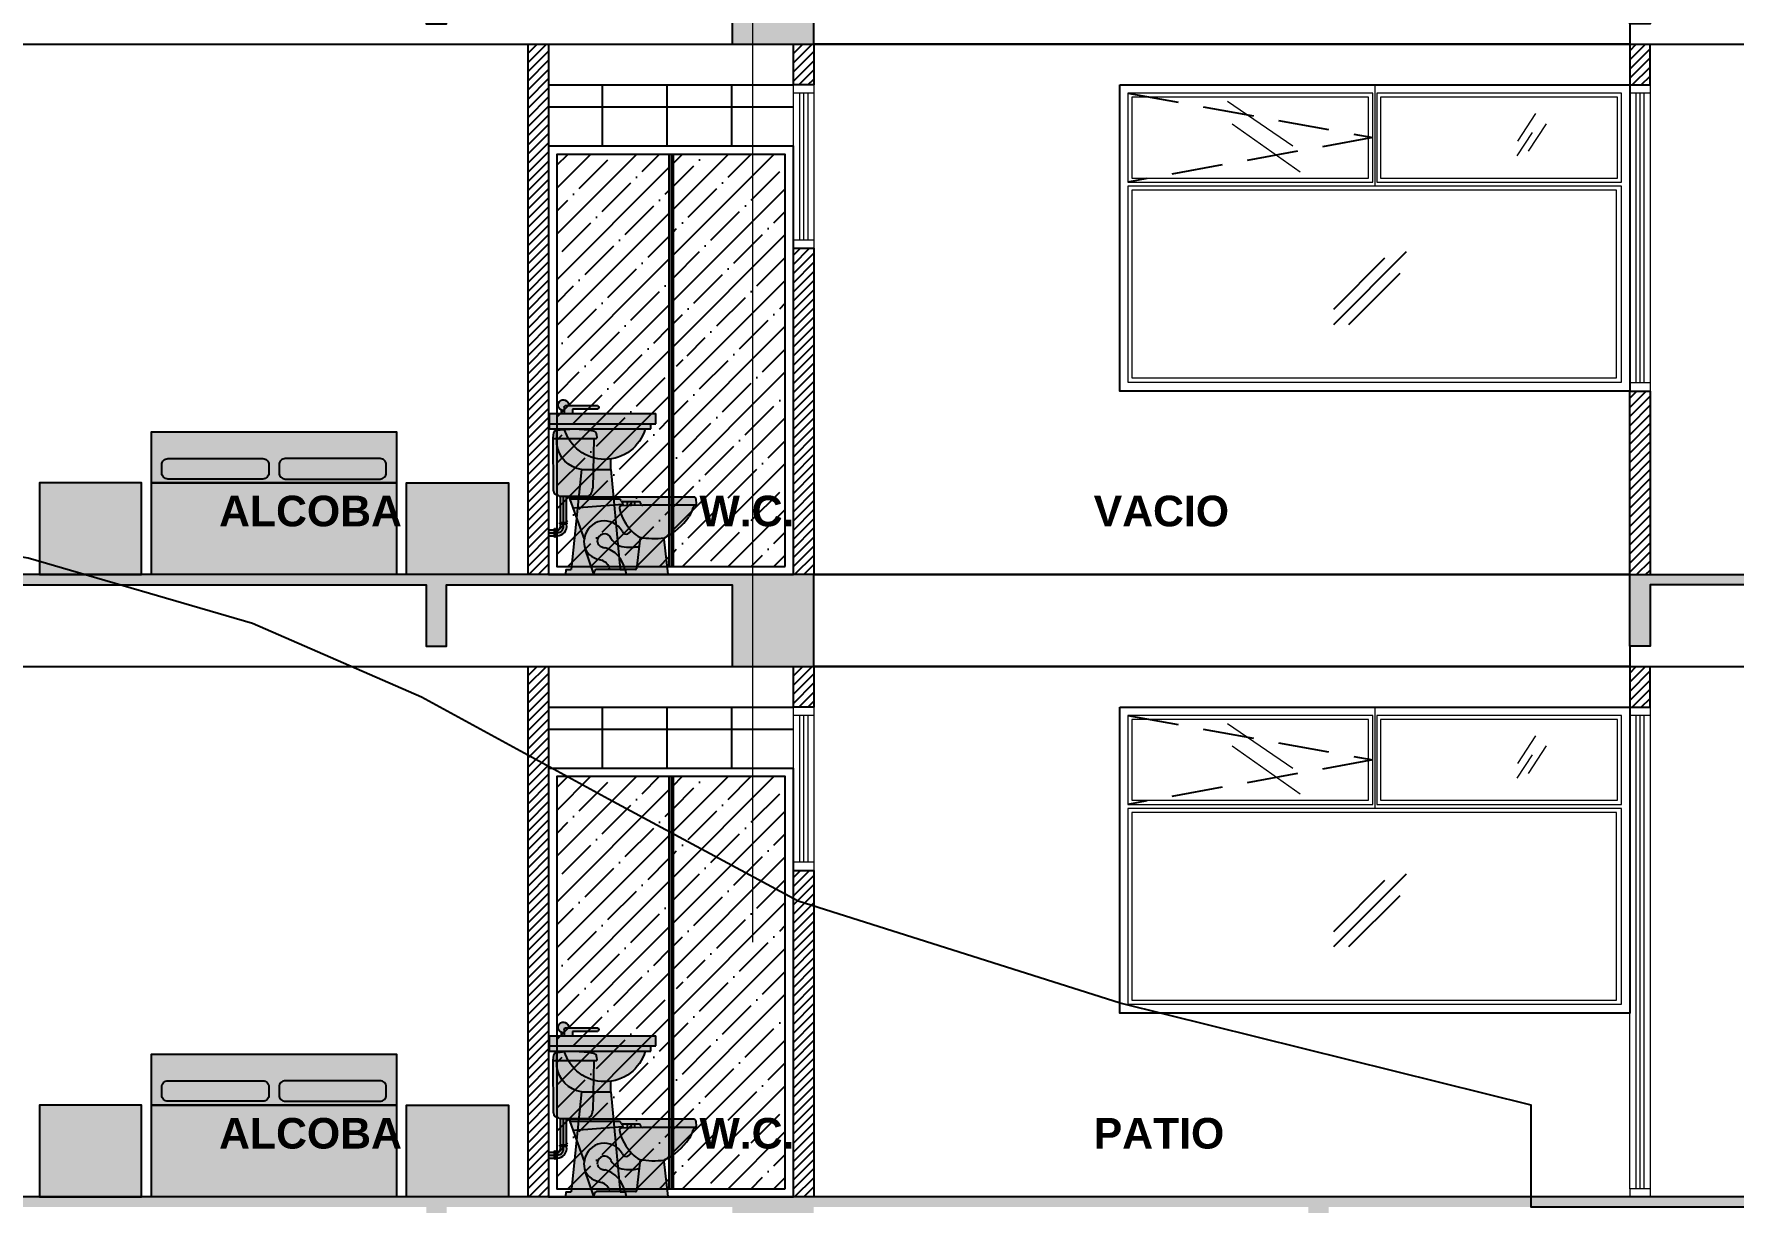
# Model space of a CAD drawing. Header units: metres. Extents: x 2750 to 2938, y 1259 to 1403.
# Drawn here: x 2901.42 to 2909.75, y 1381.65 to 1387.37 of the extents above; entities that cross this region are included whole.
import ezdxf

# ---------------------------------------------------------------- set-up
doc = ezdxf.new("R2010")
doc.units = ezdxf.units.M
doc.linetypes.add('ACAD_ISO10W100', pattern=[18, 12, -3, 0, -3])
doc.linetypes.add('HIDDEN', pattern=[0.375, 0.25, -0.125])
for name, color, linetype, lineweight in [('03-BLK.VENTANAS', 8, 'Continuous', 0), ('A-EJES', 57, 'ACAD_ISO10W100', 0), ('ARQ - Ventanas', 2, 'Continuous', 0), ('COTAS 75', 2, 'Continuous', 0), ('LF TEXTOS', 4, 'Continuous', 18)]:
    doc.layers.add(name, color=color, linetype=linetype, lineweight=lineweight)
for name, color, linetype in [('4', 6, 'Continuous'), ('HA', 8, 'Continuous'), ('HATCH', 250, 'Continuous'), ('MOBILIARIO MOVIL', 250, 'Continuous'), ('MURO', 5, 'Continuous'), ('MUROP2', 1, 'Continuous'), ('PLANO4-ELEV-A', 3, 'Continuous'), ('PROY', 8, 'HIDDEN'), ('solid', 252, 'Continuous')]:
    doc.layers.add(name, color=color, linetype=linetype)
doc.styles.get("Standard").update_dxf_attribs({"font": 'Arial.ttf'})
pattern_1 = [(45, (152.20322, 61.89457), (-0.1122532015, 0.1122532015), []), (45, (152.31548, 61.89457), (-0.1122532015, 0.1122532015), [0.1984375, -0.0396875, 0, -0.0396875])]
pattern_2 = [(45, (148.303224, 61.894568), (-0.0224506403, 0.0224506403), [])]
pattern_3 = [(45, (152.20322, 64.94457), (-0.1122532015, 0.1122532015), []), (45, (152.31548, 64.94457), (-0.1122532015, 0.1122532015), [0.1984375, -0.0396875, 0, -0.0396875])]
pattern_4 = [(45, (148.303224, 64.944568), (-0.0224506403, 0.0224506403), [])]

# ---------------------------------------------------------------- blocks, each defined once
blk = doc.blocks.new('*U86')
at = {"layer": 'ARQ - Ventanas', "color": 8, "transparency": 33554687}
for p, q in [((103.4383, -68.1363), (105.7583, -68.1363)), ((103.4383, -68.1863), (105.7583, -68.1863)), ((105.7583, -68.2363), (103.4383, -68.2363))]:
    blk.add_line(p, q, dxfattribs=at)
at = {"layer": 'ARQ - Ventanas', "transparency": 33554687}
for p, q in [((105.7583, -68.1363), (105.7583, -68.2363)), ((105.7583, -68.1363), (105.7983, -68.1363)), ((103.4383, -68.1663), (105.7583, -68.1663)), ((103.4383, -68.1663), (105.7583, -68.1663)), ((103.4383, -68.2063), (105.7583, -68.2063)), ((105.7583, -68.2363), (105.7983, -68.2363))]:
    blk.add_line(p, q, dxfattribs=at)
blk.add_lwpolyline([(103.3983, -68.1363), (103.4383, -68.1363), (103.4383, -68.2363), (103.3983, -68.2363)], dxfattribs=at)
blk = doc.blocks.new('*U87')
at = {"layer": 'ARQ - Ventanas', "color": 8, "transparency": 33554687}
for p, q in [((103.4383, -68.1363), (104.1583, -68.1363)), ((103.4383, -68.1863), (104.1583, -68.1863)), ((104.1583, -68.2363), (103.4383, -68.2363))]:
    blk.add_line(p, q, dxfattribs=at)
at = {"layer": 'ARQ - Ventanas', "transparency": 33554687}
for p, q in [((104.1583, -68.1363), (104.1583, -68.2363)), ((104.1583, -68.1363), (104.1983, -68.1363)), ((103.4383, -68.1663), (104.1583, -68.1663)), ((103.4383, -68.1663), (104.1583, -68.1663)), ((103.4383, -68.2063), (104.1583, -68.2063)), ((104.1583, -68.2363), (104.1983, -68.2363))]:
    blk.add_line(p, q, dxfattribs=at)
blk.add_lwpolyline([(103.3983, -68.1363), (103.4383, -68.1363), (103.4383, -68.2363), (103.3983, -68.2363)], dxfattribs=at)
blk = doc.blocks.new('CAMA ELEVACION FRONTAL')
at = {"transparency": 33554687}
h = blk.add_hatch(color=255, dxfattribs=at)
h.dxf.hatch_style = 1
h.paths.add_polyline_path([(-0.65, 0), (-0.65, 0.45), (-1.15, 0.45), (-1.15, 0)])
h.paths.add_polyline_path([(-0.6, 0.45), (-0.6, 0.7), (0.6, 0.7), (0.6, 0.45)])
h.paths.add_polyline_path([(-0.6, 0), (-0.6, 0.45), (0.6, 0.45), (0.6, 0)])
h.paths.add_polyline_path([(0.65, 0), (0.65, 0.45), (1.15, 0.45), (1.15, 0)])
at = {"ltscale": 0.5, "transparency": 33554687}
for points in [[(-0.6, 0.45), (-0.6, 0.7), (0.6, 0.7), (0.6, 0.45)], [(-0.65, 0), (-0.65, 0.45), (-1.15, 0.45), (-1.15, 0)], [(-0.6, 0), (-0.6, 0.45), (0.6, 0.45), (0.6, 0)], [(0.65, 0), (0.65, 0.45), (1.15, 0.45), (1.15, 0)]]:
    blk.add_lwpolyline(points, close=True, dxfattribs=at)
for points in [[(-0.55, 0.4988), (-0.55, 0.5388, -0.414214), (-0.52, 0.5688), (-0.055, 0.5688, -0.414214), (-0.025, 0.5388), (-0.025, 0.4988, -0.414214), (-0.055, 0.4688), (-0.52, 0.4688, -0.414214)], [(0.55, 0.4988), (0.55, 0.5388, 0.414214), (0.52, 0.5688), (0.055, 0.5688, 0.414214), (0.025, 0.5388), (0.025, 0.4988, 0.414214), (0.055, 0.4688), (0.52, 0.4688, 0.414214)]]:
    blk.add_lwpolyline(points, format="xyb", close=True, dxfattribs=at)
blk = doc.blocks.new('SANI')
at = {"true_color": 0xffffff, "transparency": 33554687}
h = blk.add_hatch(color=7, dxfattribs=at)
h.dxf.hatch_style = 1
h.paths.add_polyline_path([(-294.7769, -405.9903), (-294.9753, -405.9903, -0.139177), (-294.9766, -405.9899), (-294.9748, -406.2471, 0.412108), (-294.9506, -406.2711), (-294.9484, -406.2711, 0.414214), (-294.9456, -406.2739), (-294.8043, -406.2739, 0.414214), (-294.8015, -406.2711), (-294.8015, -406.2713, -0.288345), (-294.7999, -406.2687, 0.282447), (-294.7862, -406.2475), (-294.786, -406.2401, -0.317837), (-294.7841, -406.2375, 0.317837), (-294.7822, -406.2349)])
h.paths.add_polyline_path([(-294.7638, -405.9717, 0.342108), (-294.779, -405.9548, 0.087908), (-294.9656, -405.9537, 0.330616), (-294.9749, -405.9635), (-294.9779, -405.9874, 0.450942), (-294.9753, -405.9903), (-294.7769, -405.9903), (-294.7653, -405.9903, 0.435282), (-294.7627, -405.9875)])
h = blk.add_hatch(color=7, dxfattribs=at)
h.dxf.hatch_style = 1
h.paths.add_polyline_path([(-294.9111, -406.2739), (-294.9261, -406.2739), (-294.9261, -406.405), (-294.9111, -406.405)])
h.paths.add_polyline_path([(-294.9111, -406.4127), (-294.9111, -406.41), (-294.9261, -406.41), (-294.9261, -406.4141, -0.474393), (-294.9583, -406.4534), (-294.9648, -406.4534), (-294.9648, -406.4684), (-294.9583, -406.4684, 0.463842)])
h.paths.add_polyline_path([(-294.9261, -406.4141), (-294.9261, -406.41), (-294.9411, -406.41), (-294.9411, -406.4158, -0.496717), (-294.9583, -406.4384), (-294.9648, -406.4384), (-294.9648, -406.4534), (-294.9583, -406.4534, 0.474393)], flags=17)
h.paths.add_polyline_path([(-294.9698, -406.4384), (-295, -406.4384), (-295, -406.4534), (-294.9698, -406.4534)])
h.paths.add_polyline_path([(-294.9698, -406.4534), (-295, -406.4534), (-295, -406.4684), (-294.9698, -406.4684)])
h.paths.add_polyline_path([(-294.9261, -406.2739), (-294.9411, -406.2739), (-294.9411, -406.405), (-294.9261, -406.405)])
h = blk.add_hatch(color=7, dxfattribs=at)
h.dxf.hatch_style = 1
h.paths.add_polyline_path([(-294.2868, -406.2781), (-294.6637, -406.2781), (-294.8877, -406.2781, 0.508435), (-294.8957, -406.2892), (-294.653, -406.2892, -0.303128), (-294.6452, -406.2944), (-294.6443, -406.2967, 0.303128), (-294.6365, -406.3019), (-294.5558, -406.3019, -0.303128), (-294.548, -406.3071), (-294.5454, -406.3134, 0.303128), (-294.5375, -406.3186), (-294.2768, -406.3186, 0.18576), (-294.2752, -406.3135), (-294.2771, -406.2869, 0.402704)], flags=16)
h.paths.add_polyline_path([(-294.8877, -406.2781), (-294.6637, -406.2781), (-294.2868, -406.2781, -0.402704), (-294.2771, -406.2869), (-294.2752, -406.3135, -0.18576), (-294.2768, -406.3186), (-294.5375, -406.3186, -0.079866), (-294.5402, -406.3182), (-294.644, -406.3219, 0.458511), (-294.6519, -406.3319, 0.154359), (-294.589, -406.4467, 0.108209), (-294.5517, -406.4753, 0.068905), (-294.4327, -406.4783, 0.203052), (-294.4346, -406.4846), (-294.4154, -406.6565), (-294.7727, -406.6565), (-294.7779, -406.6565), (-294.8195, -406.532, -0.153577), (-294.8243, -406.4842), (-294.8957, -406.2892), (-294.8957, -406.2892, -0.508435)])
h = blk.add_hatch(color=7, dxfattribs=at)
h.dxf.hatch_style = 1
h.paths.add_polyline_path([(-294.2771, -406.2869, 0.402704), (-294.2868, -406.2781), (-294.6637, -406.2781), (-294.8877, -406.2781, 0.508435), (-294.8957, -406.2892), (-294.653, -406.2892, -0.303128), (-294.6452, -406.2944), (-294.6443, -406.2967, 0.303128), (-294.6365, -406.3019), (-294.5558, -406.3019, -0.303128), (-294.548, -406.3071), (-294.5454, -406.3134, 0.303128), (-294.5375, -406.3186), (-294.2768, -406.3186, 0.18576), (-294.2752, -406.3135)])
h = blk.add_hatch(color=7, dxfattribs=at)
h.dxf.hatch_style = 1
h.paths.add_polyline_path([(-294.2913, -406.3312, -0.32188), (-294.2814, -406.3213, 0.188413), (-294.2768, -406.3186), (-294.5375, -406.3186, -0.079866), (-294.5402, -406.3182), (-294.644, -406.3219, 0.458511), (-294.6519, -406.3319, 0.154359), (-294.589, -406.4467, 0.108209), (-294.5517, -406.4753, 0.000909), (-294.5502, -406.4756), (-294.5691, -406.6295, -0.290447), (-294.5738, -406.6325), (-294.7643, -406.6325, 0.337397), (-294.7732, -406.6392), (-294.7779, -406.6565), (-294.7727, -406.6565), (-294.4154, -406.6565), (-294.4346, -406.4846, -0.345803), (-294.4291, -406.4757, 0.133127), (-294.3124, -406.3743), (-294.3109, -406.3723, 0.140894)])
h = blk.add_hatch(color=7, dxfattribs=at)
h.dxf.hatch_style = 1
h.paths.add_polyline_path([(-294.9648, -406.4319), (-294.9698, -406.4319), (-294.9698, -406.4384), (-294.9648, -406.4384)])
h.paths.add_polyline_path([(-294.9648, -406.4384), (-294.9698, -406.4384), (-294.9698, -406.4534), (-294.9648, -406.4534)])
h.paths.add_polyline_path([(-294.9648, -406.4534), (-294.9698, -406.4534), (-294.9698, -406.4684), (-294.9648, -406.4684)])
h.paths.add_polyline_path([(-294.9648, -406.4684), (-294.9698, -406.4684), (-294.9698, -406.474), (-294.9648, -406.474)])
h.paths.add_polyline_path([(-294.9411, -406.405), (-294.9455, -406.405), (-294.9455, -406.41), (-294.9411, -406.41)])
h.paths.add_polyline_path([(-294.9261, -406.405), (-294.9411, -406.405), (-294.9411, -406.41), (-294.9261, -406.41)])
h.paths.add_polyline_path([(-294.9111, -406.405), (-294.9261, -406.405), (-294.9261, -406.41), (-294.9111, -406.41)])
h.paths.add_polyline_path([(-294.9078, -406.405), (-294.9111, -406.405), (-294.9111, -406.41), (-294.9078, -406.41)])
at = {"color": 1, "transparency": 33554687}
for p, q in [((-294.3109, -406.3723), (-294.3124, -406.3743)), ((-295, -406.4384), (-295, -406.4684))]:
    blk.add_line(p, q, dxfattribs=at)
at = {"layer": 'MUROP2', "transparency": 33554687}
for p, q in [((-294.9749, -405.9635), (-294.9779, -405.9874)), ((-294.7638, -405.9717), (-294.7627, -405.9875)), ((-294.9748, -406.2471), (-294.9766, -405.9899)), ((-294.9753, -405.9903), (-294.7769, -405.9903)), ((-294.7769, -405.9903), (-294.7822, -406.2349)), ((-294.7769, -405.9903), (-294.7653, -405.9903)), ((-294.9484, -406.2711), (-294.9506, -406.2711)), ((-294.9456, -406.2739), (-294.8043, -406.2739)), ((-294.653, -406.2892), (-294.8957, -406.2892)), ((-294.8957, -406.2894), (-294.8243, -406.4842)), ((-294.6637, -406.2781), (-294.8877, -406.2781)), ((-294.6358, -406.3151), (-294.8731, -406.3331)), ((-294.8015, -406.2711), (-294.8015, -406.2713)), ((-294.786, -406.2401), (-294.7862, -406.2475)), ((-294.7444, -406.2781), (-294.7444, -406.2781)), ((-294.2862, -406.2781), (-294.6637, -406.2781)), ((-294.6443, -406.2967), (-294.6452, -406.2944)), ((-294.5402, -406.3182), (-294.644, -406.3219)), ((-294.5558, -406.3019), (-294.6365, -406.3019)), ((-294.6365, -406.3019), (-294.6356, -406.3215)), ((-294.6147, -406.3019), (-294.6138, -406.3208)), ((-294.5948, -406.3019), (-294.5939, -406.3195)), ((-294.5788, -406.3019), (-294.578, -406.3188)), ((-294.5454, -406.3134), (-294.548, -406.3071)), ((-294.2768, -406.3186), (-294.5375, -406.3186)), ((-294.2771, -406.2869), (-294.2752, -406.3135)), ((-294.9455, -406.405), (-294.9455, -406.41)), ((-294.9078, -406.405), (-294.9455, -406.405)), ((-294.9078, -406.41), (-294.9078, -406.405)), ((-294.9698, -406.474), (-294.9698, -406.4319)), ((-294.9698, -406.4319), (-294.9648, -406.4319)), ((-294.9648, -406.474), (-294.9698, -406.474)), ((-294.9648, -406.4319), (-294.9648, -406.474)), ((-294.9455, -406.41), (-294.9078, -406.41)), ((-294.5502, -406.4755), (-294.5691, -406.6295)), ((-294.4346, -406.4845), (-294.4154, -406.6565)), ((-294.7779, -406.6565), (-294.8195, -406.532)), ((-294.6173, -406.5234), (-294.5886, -406.5234)), ((-294.7779, -406.6565), (-294.7732, -406.6392)), ((-294.5738, -406.6325), (-294.7643, -406.6325)), ((-294.7779, -406.6565), (-294.7727, -406.6565)), ((-294.7727, -406.6565), (-294.4154, -406.6565))]:
    blk.add_line(p, q, dxfattribs=at)
for points in [[(-295, -406.4534), (-294.9583, -406.4534, 0.474393), (-294.9261, -406.4141), (-294.9261, -406.2739)], [(-295, -406.4684), (-294.9583, -406.4684, 0.463842), (-294.9111, -406.4127), (-294.9111, -406.2739)], [(-295, -406.4384), (-294.9583, -406.4384, 0.496717), (-294.9411, -406.4158), (-294.9411, -406.2739)]]:
    blk.add_lwpolyline(points, format="xyb", dxfattribs=at)
for centre, radius, start, end in [((-294.9753, -405.9877), 0.00264, 172.90955, 270), ((-294.9637, -405.9649), 0.0113, 99.73079, 172.90955), ((-294.8752, -406.4808), 0.5348, 79.63532, 99.73079), ((-294.7823, -405.9731), 0.0186, 4.09045, 79.63532), ((-294.7653, -405.9877), 0.00264, 270, 4.09045), ((-294.7832, -406.2401), 0.00279, 108.22133, 178.75011), ((-294.785, -406.2348), 0.00279, 288.22133, 358.75011), ((-294.9506, -406.2469), 0.0242, 180.41219, 270), ((-294.9456, -406.2711), 0.00279, 180, 270), ((-294.8877, -406.2866), 0.00846, 90, 199.02598), ((-294.8043, -406.2711), 0.00279, 270, 0), ((-294.7987, -406.2713), 0.00279, 115.66143, 180), ((-294.8104, -406.2469), 0.0242, 295.66143, 358.75011), ((-294.653, -406.2976), 0.00846, 22.54584, 90), ((-294.6436, -406.3303), 0.00846, 92.66121, 191.18907), ((-294.6365, -406.2934), 0.00846, 202.54584, 270), ((-294.5558, -406.3103), 0.00846, 22.54584, 90), ((-294.5375, -406.3101), 0.00846, 202.54584, 270), ((-294.2795, -406.3331), 0.012, 99.22598, 170.59539), ((-294.2865, -406.2875), 0.00941, 4, 91.73946), ((-294.2826, -406.3141), 0.00736, 279.22598, 4), ((-294.8737, -406.3246), 0.00846, 200.12545, 274.33713), ((-294.7255, -406.4934), 0.0985, 28.885, 171.23216), ((-294.4391, -406.2898), 0.217, 191.18907, 226.28847), ((-294.5578, -406.2096), 0.2956, 295.8007, 326.13274), ((-294.3726, -406.3177), 0.0825, 318.51606, 350.59539), ((-294.7459, -406.5005), 0.0801, 168.26539, 203.18968), ((-294.7459, -406.5005), 0.0801, 163.99906, 168.26539), ((-294.7255, -406.4934), 0.0351, 21.70253, 185.80561), ((-294.6189, -406.4385), 0.0849, 208.67518, 271.13021), ((-294.6188, -406.4382), 0.0218, 200.41056, 271.54157), ((-294.6211, -406.4333), 0.0268, 276.1576, 344.61897), ((-294.505, -406.3758), 0.1099, 220.11575, 244.81925), ((-294.4816, -406.0471), 0.4339, 260.70107, 276.41971), ((-294.4262, -406.4836), 0.00846, 110.55085, 185.87109), ((-294.7459, -406.5005), 0.0801, 203.18968, 237.26281), ((-294.7039, -406.429), 0.1629, 238.41854, 257.65927), ((-294.7291, -406.4919), 0.0318, 190.77124, 251.99649), ((-294.7039, -406.429), 0.0995, 249.40353, 258.26234), ((-294.7558, -406.6538), 0.1313, 9.36541, 76.04258), ((-294.5863, -406.4022), 0.1213, 268.90936, 284.69791), ((-294.7643, -406.6417), 0.0092, 90, 164.57696), ((-294.7559, -406.6426), 0.0571, 10.21601, 72.5038), ((-294.5738, -406.6272), 0.00523, 270, 351.79471)]:
    blk.add_arc(centre, radius, start, end, dxfattribs=at)
for p in [(-294.7779, -406.6565), (-294.6816, -406.6584)]:
    blk.add_point(p, dxfattribs=at)
blk = doc.blocks.new('LAVAMANASA')
at = {"true_color": 0xffffff, "transparency": 33554687}
h = blk.add_hatch(color=7, dxfattribs=at)
h.dxf.hatch_style = 1
h.paths.add_polyline_path([(-240.3316, -380.1862), (-240.854, -380.1862), (-240.854, -380.2362), (-240.3316, -380.2362)])
h.paths.add_polyline_path([(-240.4046, -380.1567, 0.414214), (-240.4146, -380.1467), (-240.5634, -380.1467, 0.399638), (-240.5734, -380.1562, 0.399638), (-240.5634, -380.1657), (-240.4446, -380.1657), (-240.4446, -380.1862), (-240.4046, -380.1862)])
h.paths.add_polyline_path([(-240.4257, -380.1467), (-240.4146, -380.1467, -0.414214), (-240.4046, -380.1567), (-240.4046, -380.171, 2.887828)])
h.paths.add_polyline_path([(-240.3898, -380.1694, -0.146621), (-240.4046, -380.171), (-240.4046, -380.1862), (-240.3898, -380.1862)])
h.paths.add_polyline_path([(-240.4044, -380.2612), (-240.801, -380.2612, 0.756747)])
h = blk.add_hatch(color=7, dxfattribs=at)
h.dxf.hatch_style = 1
h.paths.add_polyline_path([(-240.3316, -380.2362), (-240.829, -380.2362), (-240.829, -380.2612), (-240.3316, -380.2612)])
h = blk.add_hatch(color=7, dxfattribs=at)
h.dxf.hatch_style = 1
h.paths.add_polyline_path([(-240.3672, -380.3362), (-240.3672, -380.2612), (-240.4044, -380.2612, -0.376925), (-240.6327, -380.4091), (-240.6327, -380.4612), (-240.489, -380.4612, 0.33562)])
h = blk.add_hatch(color=7, dxfattribs=at)
h.dxf.hatch_style = 1
h.paths.add_polyline_path([(-240.489, -380.4612), (-240.6327, -380.4612), (-240.6776, -380.9512), (-240.703, -380.9512), (-240.7075, -380.9762), (-240.4098, -380.9762), (-240.4124, -380.9512), (-240.4376, -380.9512)])
at = {"layer": 'MUROP2', "transparency": 33554687}
for p, q in [((-240.4146, -380.1467), (-240.5634, -380.1467)), ((-240.5634, -380.1657), (-240.4446, -380.1657)), ((-240.4446, -380.1657), (-240.4446, -380.1862)), ((-240.4046, -380.1567), (-240.4046, -380.1862)), ((-240.854, -380.2362), (-240.854, -380.1862)), ((-240.3316, -380.1862), (-240.854, -380.1862)), ((-240.3316, -380.2362), (-240.854, -380.2362)), ((-240.829, -380.2612), (-240.829, -380.2362)), ((-240.3898, -380.1694), (-240.3898, -380.1862)), ((-240.3316, -380.2612), (-240.3316, -380.1862)), ((-240.3316, -380.2612), (-240.829, -380.2612)), ((-240.3672, -380.3362), (-240.3672, -380.2612)), ((-240.6327, -380.4612), (-240.6327, -380.4091)), ((-240.6327, -380.4612), (-240.6776, -380.9512)), ((-240.489, -380.4612), (-240.6327, -380.4612)), ((-240.489, -380.4612), (-240.4376, -380.9512)), ((-240.703, -380.9512), (-240.7075, -380.9762)), ((-240.4098, -380.9762), (-240.7075, -380.9762)), ((-240.6776, -380.9512), (-240.703, -380.9512)), ((-240.4124, -380.9512), (-240.4376, -380.9512)), ((-240.4124, -380.9512), (-240.4098, -380.9762))]:
    blk.add_line(p, q, dxfattribs=at)
for centre, radius, start, end in [((-240.5634, -380.1567), 0.01, 90, 180), ((-240.5634, -380.1557), 0.01, 180, 270), ((-240.3998, -380.1454), 0.026, 259.25451, 182.8545), ((-240.4146, -380.1567), 0.01, 0, 90), ((-240.6027, -380.2052), 0.206, 195.76699, 344.23301), ((-240.5107, -380.3182), 0.1447, 278.62373, 352.83482)]:
    blk.add_arc(centre, radius, start, end, dxfattribs=at)
blk = doc.blocks.new('*U96')
at = {"layer": 'ARQ - Ventanas', "color": 8, "transparency": 33554687}
for p, q in [((103.4383, -68.1363), (104.8583, -68.1363)), ((103.4383, -68.1863), (104.8583, -68.1863)), ((104.8583, -68.2363), (103.4383, -68.2363))]:
    blk.add_line(p, q, dxfattribs=at)
at = {"layer": 'ARQ - Ventanas', "transparency": 33554687}
for p, q in [((104.8583, -68.1363), (104.8583, -68.2363)), ((104.8583, -68.1363), (104.8983, -68.1363)), ((103.4383, -68.1663), (104.8583, -68.1663)), ((103.4383, -68.1663), (104.8583, -68.1663)), ((103.4383, -68.2063), (104.8583, -68.2063)), ((104.8583, -68.2363), (104.8983, -68.2363))]:
    blk.add_line(p, q, dxfattribs=at)
blk.add_lwpolyline([(103.3983, -68.1363), (103.4383, -68.1363), (103.4383, -68.2363), (103.3983, -68.2363)], dxfattribs=at)
blk = doc.blocks.new('wdkms')
at = {"layer": 'HATCH', "transparency": 33554687}
h = blk.add_hatch(dxfattribs=at)
h.set_pattern_fill('AR-CONC', color=1, scale=0.002)
h.paths.add_polyline_path([(2803.5003, 1455.3844), (2805.9253, 1455.3844), (2805.9253, 1455.0844), (2806.0253, 1455.0844), (2806.0253, 1455.3844), (2808.6003, 1455.3844), (2808.6003, 1454.9844), (2809.0003, 1454.9844), (2809.0003, 1455.3844), (2810.7003, 1455.3844), (2810.7003, 1455.0844), (2810.8003, 1455.0844), (2810.8003, 1455.3844), (2812.8003, 1455.3844), (2812.8003, 1455.0844), (2812.9003, 1455.0844), (2812.9003, 1455.3844), (2814.4003, 1455.3844), (2814.4003, 1454.9844), (2814.8003, 1454.9844), (2814.8003, 1455.3844), (2817.7503, 1455.3844), (2817.7503, 1455.0844), (2817.8503, 1455.0844), (2817.8503, 1455.3844), (2820.8503, 1455.3844), (2820.8503, 1454.9844), (2821.2503, 1454.9844), (2821.2503, 1455.3844), (2821.9503, 1455.3844), (2821.9503, 1455.0844), (2822.0503, 1455.0844), (2822.0503, 1455.4344), (2792.2503, 1455.4344), (2792.2503, 1454.9844), (2792.6503, 1454.9844), (2792.6503, 1455.3844), (2795.9003, 1455.3844), (2795.9003, 1455.0844), (2796.0003, 1455.0844), (2796.0003, 1455.3844), (2799.2003, 1455.3844), (2799.2003, 1454.9844), (2799.6003, 1454.9844), (2799.6003, 1455.3844), (2801.6003, 1455.3844), (2801.6003, 1455.0844), (2801.7003, 1455.0844), (2801.7003, 1455.3844), (2803.1003, 1455.3844), (2803.1003, 1454.9844), (2803.5003, 1454.9844)])
at = {"layer": '4', "transparency": 33554687}
blk.add_lwpolyline([(2822.0503, 1455.4344), (2792.2503, 1455.4344)], dxfattribs=at)
blk = doc.blocks.new('skdjnmd')
at = {"layer": 'HATCH', "transparency": 33554687}
h = blk.add_hatch(dxfattribs=at)
h.set_pattern_fill('AR-CONC', color=1, scale=0.002)
h.paths.add_polyline_path([(2810.2865, 1465.478), (2799.0365, 1465.478), (2799.0365, 1465.028), (2799.4365, 1465.028), (2799.4365, 1465.428), (2802.6865, 1465.428), (2802.6865, 1465.128), (2802.7865, 1465.128), (2802.7865, 1465.428), (2805.9865, 1465.428), (2805.9865, 1465.028), (2806.3865, 1465.028), (2806.3865, 1465.428), (2808.3865, 1465.428), (2808.3865, 1465.128), (2808.4865, 1465.128), (2808.4865, 1465.428), (2809.8865, 1465.428), (2809.8865, 1465.028), (2810.2865, 1465.028)])
h.paths.add_polyline_path([(2815.7865, 1465.428), (2817.4865, 1465.428), (2817.4865, 1465.128), (2817.5865, 1465.128), (2817.5865, 1465.428), (2819.5865, 1465.428), (2819.5865, 1465.128), (2819.6865, 1465.128), (2819.6865, 1465.428), (2821.1865, 1465.428), (2821.1865, 1465.028), (2821.5865, 1465.028), (2821.5865, 1465.428), (2824.5365, 1465.428), (2824.5365, 1465.128), (2824.6365, 1465.128), (2824.6365, 1465.428), (2827.6365, 1465.428), (2827.6365, 1465.028), (2828.0365, 1465.028), (2828.0365, 1465.428), (2828.7365, 1465.428), (2828.7365, 1465.128), (2828.8365, 1465.128), (2828.8365, 1465.478), (2814.2865, 1465.478), (2814.2865, 1465.128), (2814.3865, 1465.128), (2814.3865, 1465.428), (2815.3865, 1465.428), (2815.3865, 1465.028), (2815.7865, 1465.028)])
at = {"layer": '4', "color": 1, "transparency": 33554687}
for p, q in [((2814.2865, 1465.478), (2810.2865, 1465.478)), ((2810.2865, 1465.028), (2814.2865, 1465.028))]:
    blk.add_line(p, q, dxfattribs=at)
at = {"layer": '4', "transparency": 33554687}
for points in [[(2810.2865, 1465.478), (2799.0365, 1465.478), (2799.0365, 1465.028), (2799.4365, 1465.028), (2799.4365, 1465.428), (2802.6865, 1465.428), (2802.6865, 1465.128), (2802.7865, 1465.128), (2802.7865, 1465.428), (2805.9865, 1465.428), (2805.9865, 1465.028), (2806.3865, 1465.028), (2806.3865, 1465.428), (2808.3865, 1465.428), (2808.3865, 1465.128), (2808.4865, 1465.128), (2808.4865, 1465.428), (2809.8865, 1465.428), (2809.8865, 1465.028), (2810.2865, 1465.028), (2810.2865, 1465.478)], [(2814.2865, 1465.128), (2814.2865, 1465.478), (2828.8365, 1465.478)], [(2815.3865, 1465.428), (2814.3865, 1465.428), (2814.3865, 1465.128), (2814.2865, 1465.128)]]:
    blk.add_lwpolyline(points, dxfattribs=at)
at = {"layer": '4', "color": 1, "transparency": 33554687}
for points in [[(2814.2865, 1465.128), (2814.2865, 1465.028), (2828.8365, 1465.028), (2828.8365, 1465.128)], [(2799.4365, 1465.028), (2809.8865, 1465.028)]]:
    blk.add_lwpolyline(points, dxfattribs=at)

msp = doc.modelspace()

# ---------------------------------------------------------------- hatches: boundary and pattern name
at = {"layer": 'HA', "transparency": 33554687}
h = msp.add_hatch(dxfattribs=at)
h.set_pattern_fill('ANSI31', color=1, scale=0.01)
h.set_pattern_definition(pattern_4)
h.paths.add_polyline_path([(2903.94, 1386.8315), (2903.84, 1386.8861), (2903.84, 1384.7216), (2903.94, 1384.7216)])
h.paths.add_polyline_path([(2903.94, 1387.3216), (2903.84, 1387.3216), (2903.84, 1386.8861), (2903.94, 1386.8315)])
h = msp.add_hatch(dxfattribs=at)
h.set_pattern_fill('ANSI31', color=1, scale=0.01)
h.set_pattern_definition(pattern_4)
h.paths.add_polyline_path([(2905.24, 1387.3216), (2905.14, 1387.3216), (2905.14, 1387.1216), (2905.24, 1387.1216)])
h.paths.add_polyline_path([(2905.24, 1386.3216), (2905.14, 1386.3216), (2905.14, 1386.1843), (2905.1636, 1386.1716), (2905.24, 1386.1474)])
h.paths.add_polyline_path([(2905.24, 1386.1474), (2905.1636, 1386.1716), (2905.14, 1386.1843), (2905.14, 1384.7216), (2905.24, 1384.7216)])
h = msp.add_hatch(dxfattribs=at)
h.set_pattern_fill('ANSI31', color=1, scale=0.01)
h.set_pattern_definition(pattern_4)
h.paths.add_polyline_path([(2909.34, 1387.3216), (2909.24, 1387.3216), (2909.24, 1387.1216), (2909.34, 1387.1216)])
h = msp.add_hatch(dxfattribs=at)
h.set_pattern_fill('ANSI31', color=1, scale=0.01)
h.set_pattern_definition(pattern_2)
h.paths.add_polyline_path([(2903.94, 1383.7815), (2903.84, 1383.8361), (2903.84, 1381.6716), (2903.94, 1381.6716)])
h.paths.add_polyline_path([(2903.94, 1384.2716), (2903.84, 1384.2716), (2903.84, 1383.8361), (2903.94, 1383.7815)])
h = msp.add_hatch(dxfattribs=at)
h.set_pattern_fill('ANSI31', color=1, scale=0.01)
h.set_pattern_definition(pattern_2)
h.paths.add_polyline_path([(2905.24, 1384.2716), (2905.14, 1384.2716), (2905.14, 1384.0716), (2905.24, 1384.0716)])
h.paths.add_polyline_path([(2905.24, 1383.2716), (2905.14, 1383.2716), (2905.14, 1383.1343), (2905.1636, 1383.1216), (2905.24, 1383.0974)])
h.paths.add_polyline_path([(2905.24, 1383.0974), (2905.1636, 1383.1216), (2905.14, 1383.1343), (2905.14, 1381.6716), (2905.24, 1381.6716)])
h = msp.add_hatch(dxfattribs=at)
h.set_pattern_fill('ANSI31', color=1, scale=0.01)
h.set_pattern_definition(pattern_2)
h.paths.add_polyline_path([(2909.34, 1384.2716), (2909.24, 1384.2716), (2909.24, 1384.0716), (2909.34, 1384.0716)])
at = {"layer": 'MURO', "transparency": 33554687}
h = msp.add_hatch(dxfattribs=at)
h.set_pattern_fill('ANSI37', color=8, scale=0.1, angle=45)
h.set_pattern_definition([(90, (148.30322, 64.94457), (-0.3175, 1e-16), []), (180, (148.30322, 64.94457), (-1e-16, -0.3175), [])])
h.paths.add_polyline_path([(2903.94, 1387.1216), (2903.94, 1386.8315), (2903.9581, 1386.8216), (2905.14, 1386.8216), (2905.14, 1387.1216)])
h = msp.add_hatch(dxfattribs=at)
h.set_pattern_fill('ANSI35', color=8, scale=0.025)
h.set_pattern_definition(pattern_3)
h.paths.add_polyline_path([(2904.53, 1386.7816), (2903.9801, 1386.7816), (2903.9801, 1384.7616), (2904.53, 1384.7616)])
h = msp.add_hatch(dxfattribs=at)
h.set_pattern_fill('ANSI35', color=8, scale=0.025)
h.set_pattern_definition(pattern_3)
h.paths.add_polyline_path([(2905.1, 1386.7816), (2904.55, 1386.7816), (2904.55, 1384.7616), (2905.1, 1384.7616)])
h.paths.add_polyline_path([(2904.6186, 1385.7954, -1), (2904.5789, 1385.7954, -1)], flags=16)
h = msp.add_hatch(dxfattribs=at)
h.set_pattern_fill('ANSI31', color=1, scale=0.01)
h.set_pattern_definition(pattern_2)
h.paths.add_polyline_path([(2909.34, 1385.6216), (2909.24, 1385.6216), (2909.24, 1384.7216), (2909.34, 1384.7216)])
h = msp.add_hatch(dxfattribs=at)
h.set_pattern_fill('ANSI37', color=8, scale=0.1, angle=45)
h.set_pattern_definition([(90, (148.30322, 61.89457), (-0.3175, 1e-16), []), (180, (148.30322, 61.89457), (-1e-16, -0.3175), [])])
h.paths.add_polyline_path([(2903.94, 1384.0716), (2903.94, 1383.7815), (2903.9581, 1383.7716), (2905.14, 1383.7716), (2905.14, 1384.0716)])
h = msp.add_hatch(dxfattribs=at)
h.set_pattern_fill('ANSI35', color=8, scale=0.025)
h.set_pattern_definition(pattern_1)
h.paths.add_polyline_path([(2904.53, 1383.7316), (2903.9801, 1383.7316), (2903.9801, 1381.7116), (2904.53, 1381.7116)])
h = msp.add_hatch(dxfattribs=at)
h.set_pattern_fill('ANSI35', color=8, scale=0.025)
h.set_pattern_definition(pattern_1)
h.paths.add_polyline_path([(2905.1, 1383.7316), (2904.55, 1383.7316), (2904.55, 1381.7116), (2905.1, 1381.7116)])
h.paths.add_polyline_path([(2904.6186, 1382.7454, -1), (2904.5789, 1382.7454, -1)], flags=16)

# ---------------------------------------------------------------- linework, layer by layer
at = {"layer": '03-BLK.VENTANAS', "color": 2, "transparency": 33554687}
for p, q in [((2907.99, 1387.1216), (2907.99, 1386.6256)), ((2907.99, 1384.0716), (2907.99, 1383.5756))]:
    msp.add_line(p, q, dxfattribs=at)
at = {"layer": '03-BLK.VENTANAS', "transparency": 33554687}
for p, q in [((2908.6909, 1386.8461), (2908.7798, 1386.9816)), ((2908.7434, 1386.7965), (2908.8323, 1386.932)), ((2908.7625, 1386.889), (2908.6869, 1386.7747)), ((2908.6909, 1383.7961), (2908.7798, 1383.9316)), ((2908.7625, 1383.839), (2908.6869, 1383.7247)), ((2908.7434, 1383.7465), (2908.8323, 1383.882))]:
    msp.add_line(p, q, dxfattribs=at)
at = {"layer": '03-BLK.VENTANAS', "color": 2, "transparency": 33554687}
for points in [[(2906.78, 1386.6456), (2907.98, 1386.6456), (2907.98, 1387.0816), (2906.78, 1387.0816)], [(2909.2, 1387.0816), (2908, 1387.0816), (2908, 1386.6456), (2909.2, 1386.6456)], [(2906.8, 1386.6656), (2907.96, 1386.6656), (2907.96, 1387.0616), (2906.8, 1387.0616)], [(2909.18, 1387.0616), (2908.018, 1387.0616), (2908.018, 1386.6656), (2909.18, 1386.6656)], [(2909.2, 1386.6256), (2906.78, 1386.6256), (2906.78, 1385.6656), (2909.2, 1385.6656)], [(2909.176, 1386.6056), (2906.8, 1386.6056), (2906.8, 1385.6856), (2909.176, 1385.6856)], [(2906.78, 1383.5956), (2907.98, 1383.5956), (2907.98, 1384.0316), (2906.78, 1384.0316)], [(2906.8, 1383.6156), (2907.96, 1383.6156), (2907.96, 1384.0116), (2906.8, 1384.0116)], [(2909.2, 1384.0316), (2908, 1384.0316), (2908, 1383.5956), (2909.2, 1383.5956)], [(2909.18, 1384.0116), (2908.018, 1384.0116), (2908.018, 1383.6156), (2909.18, 1383.6156)], [(2909.2, 1383.5756), (2906.78, 1383.5756), (2906.78, 1382.6156), (2909.2, 1382.6156)], [(2909.176, 1383.5556), (2906.8, 1383.5556), (2906.8, 1382.6356), (2909.176, 1382.6356)]]:
    msp.add_lwpolyline(points, close=True, dxfattribs=at)
at = {"layer": '03-BLK.VENTANAS', "transparency": 33554687}
for points in [[(2907.5883, 1386.8222), (2907.2675, 1387.0408)], [(2907.6242, 1386.695), (2907.2905, 1386.9302)], [(2907.5883, 1383.7722), (2907.2675, 1383.9908)], [(2907.6242, 1383.645), (2907.2905, 1383.8802)]]:
    msp.add_lwpolyline(points, dxfattribs=at)
at = {"layer": 'A-EJES', "transparency": 33554687}
msp.add_lwpolyline([(2904.94, 1394.9202), (2904.94, 1378.1216)], dxfattribs=at)
at = {"layer": 'MURO', "transparency": 33554687}
for p, q in [((2903.84, 1384.7216), (2903.84, 1387.3216)), ((2903.94, 1387.3216), (2903.94, 1384.7216)), ((2903.84, 1381.6716), (2903.84, 1384.2716)), ((2903.94, 1384.2716), (2903.94, 1381.6716))]:
    msp.add_line(p, q, dxfattribs=at)
at = {"layer": 'MURO', "color": 1, "transparency": 33554687}
for p, q in [((2909.24, 1387.3216), (2905.24, 1387.3216)), ((2905.24, 1384.7216), (2909.24, 1384.7216)), ((2909.24, 1384.2716), (2905.24, 1384.2716))]:
    msp.add_line(p, q, dxfattribs=at)
at = {"layer": 'MURO', "color": 8, "transparency": 33554687}
for p, q in [((2903.94, 1387.1216), (2905.14, 1387.1216)), ((2904.53, 1386.7816), (2904.53, 1384.7616)), ((2904.54, 1386.7816), (2904.54, 1384.7616)), ((2904.55, 1386.7816), (2904.55, 1384.7616)), ((2903.94, 1384.0716), (2905.14, 1384.0716)), ((2904.53, 1383.7316), (2904.53, 1381.7116)), ((2904.54, 1383.7316), (2904.54, 1381.7116)), ((2904.55, 1383.7316), (2904.55, 1381.7116))]:
    msp.add_line(p, q, dxfattribs=at)
at = {"layer": 'MURO', "transparency": 33554687}
for points in [[(2905.24, 1387.3216), (2905.24, 1387.1216), (2905.14, 1387.1216), (2905.14, 1387.3216)], [(2909.24, 1387.3216), (2909.24, 1387.1216), (2909.34, 1387.1216), (2909.34, 1387.3216)], [(2905.14, 1384.7216), (2905.14, 1386.3216), (2905.24, 1386.3216), (2905.24, 1384.7216)], [(2909.24, 1384.7216), (2909.24, 1385.6216), (2909.34, 1385.6216), (2909.34, 1384.7216)], [(2905.24, 1384.2716), (2905.24, 1384.0716), (2905.14, 1384.0716), (2905.14, 1384.2716)], [(2909.24, 1384.2716), (2909.24, 1384.0716), (2909.34, 1384.0716), (2909.34, 1384.2716)], [(2905.14, 1381.6716), (2905.14, 1383.2716), (2905.24, 1383.2716), (2905.24, 1381.6716)]]:
    msp.add_lwpolyline(points, dxfattribs=at)
at = {"layer": 'MURO', "color": 8, "transparency": 33554687}
for points in [[(2905.14, 1384.7216), (2905.14, 1386.8216), (2903.9401, 1386.8216), (2903.9401, 1384.7216), (2905.14, 1384.7216)], [(2905.14, 1381.6716), (2905.14, 1383.7716), (2903.9401, 1383.7716), (2903.9401, 1381.6716), (2905.14, 1381.6716)]]:
    msp.add_lwpolyline(points, dxfattribs=at)
for points in [[(2905.1, 1384.7616), (2905.1, 1386.7816), (2903.9801, 1386.7816), (2903.9801, 1384.7616)], [(2905.1, 1381.7116), (2905.1, 1383.7316), (2903.9801, 1383.7316), (2903.9801, 1381.7116)]]:
    msp.add_lwpolyline(points, close=True, dxfattribs=at)
at = {"layer": 'MURO', "color": 20, "transparency": 33554687}
msp.add_lwpolyline([(2922.99, 1378.6216), (2919.3024, 1378.6216), (2919.3024, 1381.6216), (2908.7564, 1381.6216), (2908.7564, 1382.1216), (2906.7419, 1382.6216), (2905.1636, 1383.1216), (2904.2328, 1383.6216), (2903.3171, 1384.1216), (2902.4889, 1384.4823), (2901.3892, 1384.8021), (2900.2283, 1385.0031), (2897.9162, 1385.2737), (2894.7293, 1385.6641), (2892.8816, 1385.8587), (2889.1649, 1386.261)], dxfattribs=at)
at = {"layer": 'PLANO4-ELEV-A', "transparency": 33554687}
for points in [[(2906.74, 1387.1216), (2909.24, 1387.1216), (2909.24, 1385.6216), (2906.74, 1385.6216)], [(2906.74, 1384.0716), (2909.24, 1384.0716), (2909.24, 1382.5716), (2906.74, 1382.5716)]]:
    msp.add_lwpolyline(points, close=True, dxfattribs=at)
at = {"layer": 'PROY', "transparency": 33554687}
for points in [[(2906.78, 1387.0816), (2907.98, 1386.8636), (2906.78, 1386.6456)], [(2906.78, 1384.0316), (2907.98, 1383.8136), (2906.78, 1383.5956)]]:
    msp.add_lwpolyline(points, dxfattribs=at)
at = {"layer": 'solid', "transparency": 33554687}
for points in [[(2907.7888, 1385.9484), (2908.1456, 1386.3052)], [(2907.7888, 1386.0232), (2908.0397, 1386.274)], [(2907.8637, 1385.9484), (2908.1145, 1386.1993)], [(2907.7888, 1382.8984), (2908.1456, 1383.2552)], [(2907.7888, 1382.9732), (2908.0397, 1383.224)], [(2907.8637, 1382.8984), (2908.1145, 1383.1493)]]:
    msp.add_lwpolyline(points, dxfattribs=at)

# ---------------------------------------------------------------- block references
at = {"layer": '4', "color": 1, "transparency": 33554687}
for name, p in [('skdjnmd', (94.9535, -77.7064)), ('skdjnmd', (94.9535, -80.7564)), ('wdkms', (101.7397, -73.7627))]:
    msp.add_blockref(name, p, dxfattribs=at)
at = {"layer": 'ARQ - Ventanas', "transparency": 33554687, "rotation": 269.9999999999977}
for name, p in [('*U87', (2973.3763, 1490.5199)), ('*U96', (2977.4763, 1490.5199)), ('*U87', (2973.3763, 1487.4699)), ('*U86', (2977.4763, 1487.4699))]:
    msp.add_blockref(name, p, dxfattribs=at)
at = {"layer": 'COTAS 75', "transparency": 33554687, "xscale": -1}
for p in [(2663.6124, 1765.6978), (2663.6124, 1762.6478)]:
    msp.add_blockref('LAVAMANASA', p, dxfattribs=at)
at = {"layer": 'COTAS 75', "transparency": 33554687}
for p in [(3198.9392, 1791.38), (3198.9392, 1788.33)]:
    msp.add_blockref('SANI', p, dxfattribs=at)
at = {"layer": 'MOBILIARIO MOVIL', "transparency": 33554687}
for p in [(2902.5938, 1384.7216), (2902.5938, 1381.6716)]:
    msp.add_blockref('CAMA ELEVACION FRONTAL', p, dxfattribs=at)

# ---------------------------------------------------------------- texts
at = {"layer": 'LF TEXTOS', "transparency": 33554687, "char_height": 0.15, "attachment_point": 1}
for s, insert in [('{\\fArial|b1|i0|c0|p34;ALCOBA  }', (2902.3245, 1385.1085)), ('{\\fArial|b1|i0|c0|p34;W.C. }', (2904.6796, 1385.1085)), ('{\\fArial|b1|i0|c0|p34;VACIO }', (2906.6122, 1385.1085)), ('{\\fArial|b1|i0|c0|p34;ALCOBA  }', (2902.3245, 1382.0585)), ('{\\fArial|b1|i0|c0|p34;W.C. }', (2904.6796, 1382.0585)), ('{\\fArial|b1|i0|c0|p34;PATIO }', (2906.6122, 1382.0585))]:
    msp.add_mtext(s, dxfattribs=dict(at, insert=insert))

doc.saveas('drawing.dxf')
